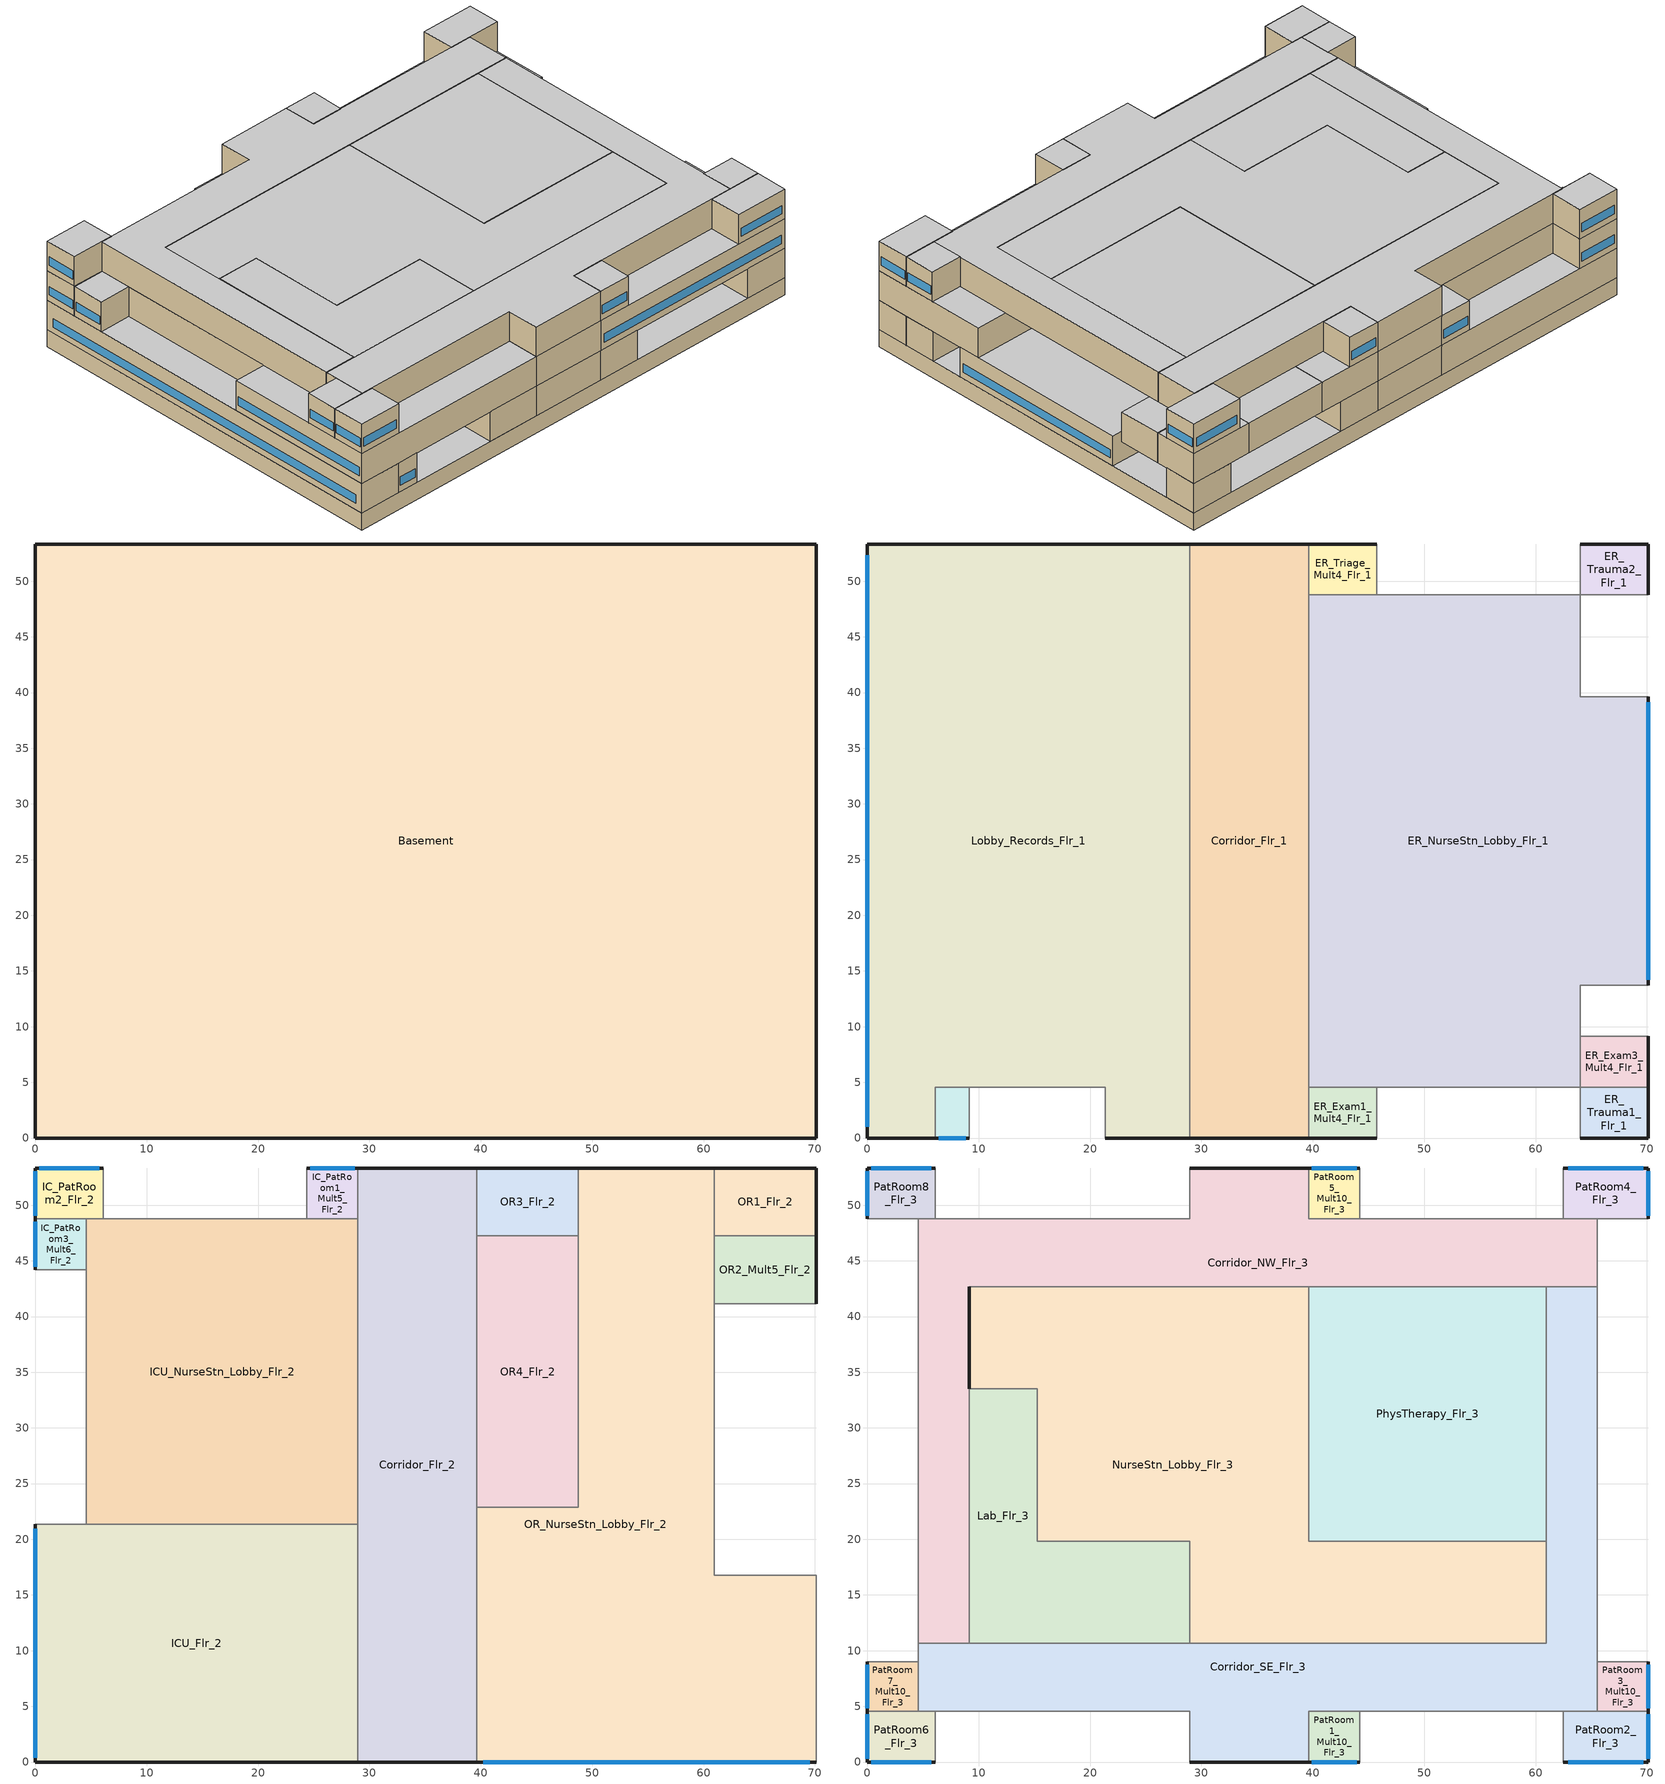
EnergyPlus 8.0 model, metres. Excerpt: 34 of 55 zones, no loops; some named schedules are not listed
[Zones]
Basement
 floor othersidecoefficients (ext_slab_8in_with_carpet): 70.1,53.34 70.1,0 0,0 0,53.34 z-2.44
 wall othersidecoefficients (basement_wall): 70.1,53.34 0,53.34 0,0 70.1,0 70.1,53.34 z-2.44:0
 ceiling adiabatic (int_slab_ceiling): 0,0 70.1,0 70.1,53.34 0,53.34 z0
ER_Exam1_Mult4_Flr_1
 floor adiabatic (int_slab_floor): 45.72,4.57 45.72,0 39.62,0 39.62,4.57 z0
 wall outside (nonres_ext_wall): 39.62,0 45.72,0 z0:4.27
 wall adiabatic (int_wall): 45.72,0 45.72,4.57 39.62,4.57 39.62,0 z0:4.27
 ceiling adiabatic (int_slab_ceiling): 39.62,4.57 39.62,0 45.72,0 45.72,4.57 z4.27
ER_Trauma1_Flr_1
 floor adiabatic (int_slab_floor): 70.1,4.57 70.1,0 64.01,0 64.01,4.57 z0
 wall outside (nonres_ext_wall): 64.01,0 70.1,0 70.1,4.57 z0:4.27
 wall adiabatic (int_wall): 70.1,4.57 64.01,4.57 64.01,0 z0:4.27
 ceiling adiabatic (int_slab_ceiling): 64.01,4.57 64.01,0 70.1,0 70.1,4.57 z4.27
ER_Exam3_Mult4_Flr_1
 floor adiabatic (int_slab_floor): 70.1,9.14 70.1,4.57 64.01,4.57 64.01,9.14 z0
 wall outside (nonres_ext_wall): 70.1,4.57 70.1,9.14 z0:4.27
 wall adiabatic (int_wall): 70.1,9.14 64.01,9.14 64.01,4.57 70.1,4.57 z0:4.27
 ceiling adiabatic (int_slab_ceiling): 64.01,9.14 64.01,4.57 70.1,4.57 70.1,9.14 z4.27
ER_Trauma2_Flr_1
 floor adiabatic (int_slab_floor): 70.1,53.34 70.1,48.77 64.01,48.77 64.01,53.34 z0
 wall outside (nonres_ext_wall): 70.1,48.77 70.1,53.34 64.01,53.34 z0:4.27
 wall adiabatic (int_wall): 64.01,53.34 64.01,48.77 70.1,48.77 z0:4.27
 ceiling adiabatic (int_slab_ceiling): 64.01,53.34 64.01,48.77 70.1,48.77 70.1,53.34 z4.27
ER_Triage_Mult4_Flr_1
 floor adiabatic (int_slab_floor): 45.72,53.34 45.72,48.77 39.62,48.77 39.62,53.34 z0
 wall outside (nonres_ext_wall): 45.72,53.34 39.62,53.34 z0:4.27
 wall adiabatic (int_wall): 39.62,53.34 39.62,48.77 45.72,48.77 45.72,53.34 z0:4.27
 ceiling adiabatic (int_slab_ceiling): 39.62,53.34 39.62,48.77 45.72,48.77 45.72,53.34 z4.27
Office1_Mult4_Flr_1
 floor adiabatic (int_slab_floor): 9.14,4.57 9.14,0 6.1,0 6.1,4.57 z0
 wall outside (nonres_ext_wall): 6.1,0 9.14,0 z0:4.27
 wall adiabatic (int_wall): 9.14,0 9.14,4.57 6.1,4.57 6.1,0 z0:4.27
 window (Window_U_0.60_SHGC_0.25): 6.41,0 8.84,0 z0.91:2.13
 ceiling adiabatic (int_slab_ceiling): 6.1,4.57 6.1,0 9.14,0 9.14,4.57 z4.27
Lobby_Records_Flr_1
 floor adiabatic (int_slab_floor): 0,0 0,53.34 28.96,53.34 28.96,0 21.34,0 21.34,4.57 6.1,4.57 6.1,0 z0
 wall outside (nonres_ext_wall): 28.96,53.34 0,53.34 0,0 6.1,0 / 21.34,0 28.96,0 z0:4.27
 wall adiabatic (int_wall): 6.1,0 6.1,4.57 21.34,4.57 21.34,0 z0:4.27
 wall to Corridor_Flr_1 (Air_Wall): 28.96,15.24 28.96,53.34 z0:4.27
 wall to Corridor_Flr_1 (int_wall): 28.96,0 28.96,15.24 z0:4.27
 window (Window_U_0.60_SHGC_0.25): 0,52.34 0,1 z0.91:2.13
 ceiling adiabatic (int_slab_ceiling): 0,0 6.1,0 6.1,4.57 21.34,4.57 21.34,0 28.96,0 28.96,53.34 0,53.34 z4.27
Corridor_Flr_1
 floor adiabatic (int_slab_floor): 39.62,53.34 39.62,0 28.96,0 28.96,53.34 z0
 wall outside (nonres_ext_wall): 39.62,53.34 28.96,53.34 / 28.96,0 39.62,0 z0:4.27
 wall adiabatic (int_wall): 39.62,0 39.62,53.34 z0:4.27
 ceiling adiabatic (int_slab_ceiling): 28.96,53.34 28.96,0 39.62,0 39.62,53.34 z4.27
ER_NurseStn_Lobby_Flr_1
 floor adiabatic (int_slab_floor): 39.62,4.57 39.62,48.77 64.01,48.77 64.01,39.62 70.1,39.62 70.1,13.72 64.01,13.72 64.01,4.57 z0
 wall outside (nonres_ext_wall): 70.1,13.72 70.1,39.62 z0:4.27
 wall adiabatic (int_wall): 70.1,39.62 64.01,39.62 64.01,48.77 39.62,48.77 39.62,4.57 64.01,4.57 64.01,13.72 70.1,13.72 z0:4.27
 window (Window_U_0.60_SHGC_0.25): 70.1,14.2 70.1,39.14 z0.91:2.13
 ceiling adiabatic (int_slab_ceiling): 39.62,4.57 64.01,4.57 64.01,13.72 70.1,13.72 70.1,39.62 64.01,39.62 64.01,48.77 39.62,48.77 z4.27
OR1_Flr_2
 floor adiabatic (int_slab_floor): 70.1,53.34 70.1,47.24 60.96,47.24 60.96,53.34 z4.27
 wall outside (nonres_ext_wall): 70.1,47.24 70.1,53.34 60.96,53.34 z4.27:8.54
 wall adiabatic (int_wall): 60.96,53.34 60.96,47.24 70.1,47.24 z4.27:8.54
 ceiling adiabatic (int_slab_ceiling): 60.96,53.34 60.96,47.24 70.1,47.24 70.1,53.34 z8.54
OR2_Mult5_Flr_2
 floor adiabatic (int_slab_floor): 70.1,47.24 70.1,41.15 60.96,41.15 60.96,47.24 z4.27
 wall outside (nonres_ext_wall): 70.1,41.15 70.1,47.24 z4.27:8.54
 wall adiabatic (int_wall): 70.1,47.24 60.96,47.24 60.96,41.15 70.1,41.15 z4.27:8.54
 ceiling adiabatic (int_slab_ceiling): 60.96,47.24 60.96,41.15 70.1,41.15 70.1,47.24 z8.54
OR3_Flr_2
 floor adiabatic (int_slab_floor): 48.77,53.34 48.77,47.24 39.62,47.24 39.62,53.34 z4.27
 wall outside (nonres_ext_wall): 48.77,53.34 39.62,53.34 z4.27:8.54
 wall adiabatic (int_wall): 39.62,53.34 39.62,47.24 48.77,47.24 48.77,53.34 z4.27:8.54
 ceiling adiabatic (int_slab_ceiling): 39.62,53.34 39.62,47.24 48.77,47.24 48.77,53.34 z8.54
OR4_Flr_2
 floor adiabatic (int_slab_floor): 48.77,47.24 48.77,22.86 39.62,22.86 39.62,47.24 z4.27
 wall adiabatic (int_wall): 48.77,47.24 39.62,47.24 39.62,22.86 48.77,22.86 48.77,47.24 z4.27:8.54
 ceiling adiabatic (int_slab_ceiling): 39.62,47.24 39.62,22.86 48.77,22.86 48.77,47.24 z8.54
IC_PatRoom1_Mult5_Flr_2
 floor adiabatic (int_slab_floor): 28.96,53.34 28.96,48.77 24.38,48.77 24.38,53.34 z4.27
 wall outside (nonres_ext_wall): 28.96,53.34 24.38,53.34 z4.27:8.54
 wall adiabatic (int_wall): 24.38,53.34 24.38,48.77 28.96,48.77 28.96,53.34 z4.27:8.54
 window (Window_U_0.60_SHGC_0.25): 28.68,53.34 24.66,53.34 z5.18:6.4
 ceiling adiabatic (int_slab_ceiling): 24.38,53.34 24.38,48.77 28.96,48.77 28.96,53.34 z8.54
IC_PatRoom2_Flr_2
 floor adiabatic (int_slab_floor): 6.1,53.34 6.1,48.77 0,48.77 0,53.34 z4.27
 wall outside (nonres_ext_wall): 6.1,53.34 0,53.34 0,48.77 z4.27:8.54
 wall adiabatic (int_wall): 0,48.77 6.1,48.77 6.1,53.34 z4.27:8.54
 window (Window_U_0.60_SHGC_0.25): 5.73,53.34 0.37,53.34 / 0,53.07 0,49.04 z5.18:6.4
 ceiling adiabatic (int_slab_ceiling): 0,53.34 0,48.77 6.1,48.77 6.1,53.34 z8.54
IC_PatRoom3_Mult6_Flr_2
 floor adiabatic (int_slab_floor): 4.57,48.77 4.57,44.2 0,44.2 0,48.77 z4.27
 wall outside (nonres_ext_wall): 0,48.77 0,44.2 z4.27:8.54
 wall adiabatic (int_wall): 0,44.2 4.57,44.2 4.57,48.77 0,48.77 z4.27:8.54
 window (Window_U_0.60_SHGC_0.25): 0,48.49 0,44.47 z5.18:6.4
 ceiling adiabatic (int_slab_ceiling): 0,48.77 0,44.2 4.57,44.2 4.57,48.77 z8.54
ICU_Flr_2
 floor adiabatic (int_slab_floor): 28.96,21.34 28.96,0 0,0 0,21.34 z4.27
 wall outside (nonres_ext_wall): 0,21.34 0,0 28.96,0 z4.27:8.54
 wall adiabatic (int_wall): 28.96,0 28.96,21.34 0,21.34 z4.27:8.54
 window (Window_U_0.60_SHGC_0.25): 0,20.94 0,0.4 z5.18:6.4
 ceiling adiabatic (int_slab_ceiling): 0,21.34 0,0 28.96,0 28.96,21.34 z8.54
ICU_NurseStn_Lobby_Flr_2
 floor adiabatic (int_slab_floor): 4.57,21.34 4.57,48.77 28.96,48.77 28.96,21.34 z4.27
 wall adiabatic (int_wall): 28.96,48.77 4.57,48.77 4.57,21.34 28.96,21.34 28.96,48.77 z4.27:8.54
 ceiling adiabatic (int_slab_ceiling): 4.57,21.34 28.96,21.34 28.96,48.77 4.57,48.77 z8.54
Corridor_Flr_2
 floor adiabatic (int_slab_floor): 39.62,53.34 39.62,0 28.96,0 28.96,53.34 z4.27
 wall outside (nonres_ext_wall): 39.62,53.34 28.96,53.34 / 28.96,0 39.62,0 z4.27:8.54
 wall adiabatic (int_wall): 39.62,0 39.62,53.34 / 28.96,53.34 28.96,0 z4.27:8.54
 ceiling adiabatic (int_slab_ceiling): 28.96,53.34 28.96,0 39.62,0 39.62,53.34 z8.54
OR_NurseStn_Lobby_Flr_2
 floor adiabatic (int_slab_floor): 39.62,0 39.62,22.86 48.77,22.86 48.77,53.34 60.96,53.34 60.96,16.76 70.1,16.76 70.1,0 z4.27
 wall outside (nonres_ext_wall): 60.96,53.34 48.77,53.34 / 39.62,0 70.1,0 z4.27:8.54
 wall adiabatic (int_wall): 48.77,53.34 48.77,22.86 39.62,22.86 39.62,0 / 70.1,0 70.1,16.76 60.96,16.76 60.96,53.34 z4.27:8.54
 window (Window_U_0.60_SHGC_0.25): 40.2,0 69.53,0 z5.18:6.4
 ceiling adiabatic (int_slab_ceiling): 39.62,0 70.1,0 70.1,16.76 60.96,16.76 60.96,53.34 48.77,53.34 48.77,22.86 39.62,22.86 z8.54
PatRoom1_Mult10_Flr_3
 floor adiabatic (int_slab_floor): 44.2,4.57 44.2,0 39.62,0 39.62,4.57 z8.54
 wall outside (res_ext_wall): 39.62,0 44.2,0 z8.54:12.8
 wall adiabatic (int_wall): 44.2,0 44.2,4.57 39.62,4.57 39.62,0 z8.54:12.8
 window (Window_U_0.60_SHGC_0.25): 39.9,0 43.92,0 z9.45:10.67
 ceiling adiabatic (int_slab_ceiling): 39.62,4.57 39.62,0 44.2,0 44.2,4.57 z12.8
PatRoom2_Flr_3
 floor adiabatic (int_slab_floor): 70.1,4.57 70.1,0 62.48,0 62.48,4.57 z8.54
 wall outside (res_ext_wall): 62.48,0 70.1,0 70.1,4.57 z8.54:12.8
 wall adiabatic (int_wall): 70.1,4.57 62.48,4.57 62.48,0 z8.54:12.8
 window (Window_U_0.60_SHGC_0.25): 70.1,0.27 70.1,4.3 / 62.94,0 69.65,0 z9.45:10.67
 ceiling adiabatic (int_slab_ceiling): 62.48,4.57 62.48,0 70.1,0 70.1,4.57 z12.8
PatRoom3_Mult10_Flr_3
 floor adiabatic (int_slab_floor): 70.1,8.99 70.1,4.57 65.53,4.57 65.53,8.99 z8.54
 wall outside (res_ext_wall): 70.1,4.57 70.1,8.99 z8.54:12.8
 wall adiabatic (int_wall): 70.1,8.99 65.53,8.99 65.53,4.57 70.1,4.57 z8.54:12.8
 window (Window_U_0.60_SHGC_0.25): 70.1,4.84 70.1,8.73 z9.45:10.67
 ceiling adiabatic (int_slab_ceiling): 65.53,8.99 65.53,4.57 70.1,4.57 70.1,8.99 z12.8
PatRoom4_Flr_3
 floor adiabatic (int_slab_floor): 70.1,53.34 70.1,48.77 62.48,48.77 62.48,53.34 z8.54
 wall outside (res_ext_wall): 70.1,48.77 70.1,53.34 62.48,53.34 z8.54:12.8
 wall adiabatic (int_wall): 62.48,53.34 62.48,48.77 70.1,48.77 z8.54:12.8
 window (Window_U_0.60_SHGC_0.25): 69.65,53.34 62.94,53.34 / 70.1,49.04 70.1,53.07 z9.45:10.67
 ceiling adiabatic (int_slab_ceiling): 62.48,53.34 62.48,48.77 70.1,48.77 70.1,53.34 z12.8
PatRoom5_Mult10_Flr_3
 floor adiabatic (int_slab_floor): 44.2,53.34 44.2,48.77 39.62,48.77 39.62,53.34 z8.54
 wall outside (res_ext_wall): 44.2,53.34 39.62,53.34 z8.54:12.8
 wall adiabatic (int_wall): 39.62,53.34 39.62,48.77 44.2,48.77 44.2,53.34 z8.54:12.8
 window (Window_U_0.60_SHGC_0.25): 43.92,53.34 39.9,53.34 z9.45:10.67
 ceiling adiabatic (int_slab_ceiling): 39.62,53.34 39.62,48.77 44.2,48.77 44.2,53.34 z12.8
PhysTherapy_Flr_3
 floor adiabatic (int_slab_floor): 60.96,42.67 60.96,19.81 39.62,19.81 39.62,42.67 z8.54
 wall to Corridor_NW_Flr_3 (int_wall): 60.96,42.67 39.62,42.67 z8.54:12.8
 wall to Corridor_SE_Flr_3 (int_wall): 60.96,19.81 60.96,42.67 z8.54:12.8
 wall to NurseStn_Lobby_Flr_3 (int_wall): 39.62,42.67 39.62,19.81 60.96,19.81 z8.54:12.8
 ceiling adiabatic (int_slab_ceiling): 39.62,42.67 39.62,19.81 60.96,19.81 60.96,42.67 z12.8
PatRoom6_Flr_3
 floor adiabatic (int_slab_floor): 6.1,4.57 6.1,0 0,0 0,4.57 z8.54
 wall outside (res_ext_wall): 0,4.57 0,0 6.1,0 z8.54:12.8
 wall adiabatic (int_wall): 6.1,0 6.1,4.57 0,4.57 z8.54:12.8
 window (Window_U_0.60_SHGC_0.25): 0.37,0 5.73,0 / 0,4.3 0,0.27 z9.45:10.67
 ceiling adiabatic (int_slab_ceiling): 0,4.57 0,0 6.1,0 6.1,4.57 z12.8
PatRoom7_Mult10_Flr_3
 floor adiabatic (int_slab_floor): 4.57,8.99 4.57,4.57 0,4.57 0,8.99 z8.54
 wall outside (res_ext_wall): 0,8.99 0,4.57 z8.54:12.8
 wall adiabatic (int_wall): 0,4.57 4.57,4.57 4.57,8.99 0,8.99 z8.54:12.8
 window (Window_U_0.60_SHGC_0.25): 0,8.73 0,4.84 z9.45:10.67
 ceiling adiabatic (int_slab_ceiling): 0,8.99 0,4.57 4.57,4.57 4.57,8.99 z12.8
PatRoom8_Flr_3
 floor adiabatic (int_slab_floor): 6.1,53.34 6.1,48.77 0,48.77 0,53.34 z8.54
 wall outside (res_ext_wall): 6.1,53.34 0,53.34 0,48.77 z8.54:12.8
 wall adiabatic (int_wall): 0,48.77 6.1,48.77 6.1,53.34 z8.54:12.8
 window (Window_U_0.60_SHGC_0.25): 5.73,53.34 0.37,53.34 / 0,53.07 0,49.04 z9.45:10.67
 ceiling adiabatic (int_slab_ceiling): 0,53.34 0,48.77 6.1,48.77 6.1,53.34 z12.8
NurseStn_Lobby_Flr_3
 floor adiabatic (int_slab_floor): 9.14,42.67 39.62,42.67 39.62,19.81 60.96,19.81 60.96,10.67 28.96,10.67 28.96,19.81 15.24,19.81 15.24,33.53 9.14,33.53 z8.54
 wall outside (Air_Wall): 9.14,42.67 9.14,33.53 z8.54:12.8
 wall to Corridor_NW_Flr_3 (Air_Wall): 39.62,42.67 9.14,42.67 z8.54:12.8
 wall to Corridor_SE_Flr_3 (Air_Wall): 28.96,10.67 60.96,10.67 60.96,19.81 z8.54:12.8
 wall to Lab_Flr_3 (int_wall): 9.14,33.53 15.24,33.53 15.24,19.81 28.96,19.81 28.96,10.67 z8.54:12.8
 ceiling adiabatic (int_slab_ceiling): 9.14,42.67 9.14,33.53 15.24,33.53 15.24,19.81 28.96,19.81 28.96,10.67 60.96,10.67 60.96,19.81 39.62,19.81 39.62,42.67 z12.8
Lab_Flr_3
 floor adiabatic (int_slab_floor): 9.14,33.53 15.24,33.53 15.24,19.81 28.96,19.81 28.96,10.67 9.14,10.67 z8.54
 wall to Corridor_SE_Flr_3 (int_wall): 9.14,10.67 28.96,10.67 z8.54:12.8
 wall to Corridor_NW_Flr_3 (int_wall): 9.14,33.58 9.14,10.67 z8.54:12.8
 ceiling adiabatic (int_slab_ceiling): 9.14,33.53 9.14,10.67 28.96,10.67 28.96,19.81 15.24,19.81 15.24,33.53 z12.8
Corridor_SE_Flr_3
 floor adiabatic (int_slab_floor): 4.57,4.57 4.57,10.67 60.96,10.67 60.96,42.67 65.53,42.67 65.53,4.57 39.62,4.57 39.62,0 28.96,0 28.96,4.57 z8.54
 wall outside (res_ext_wall): 28.96,0 39.62,0 z8.54:12.8
 wall adiabatic (int_wall): 39.62,0 39.62,4.57 65.53,4.57 65.53,42.67 / 4.57,10.67 4.57,4.57 28.96,4.57 28.96,0 z8.54:12.8
 wall to Corridor_NW_Flr_3 (Air_Wall): 65.53,42.67 60.96,42.67 / 9.14,10.67 4.57,10.67 z8.54:12.8
 ceiling adiabatic (int_slab_ceiling): 4.57,4.57 28.96,4.57 28.96,0 39.62,0 39.62,4.57 65.53,4.57 65.53,42.67 60.96,42.67 60.96,10.67 4.57,10.67 z12.8
Corridor_NW_Flr_3
 floor adiabatic (int_slab_floor): 4.57,10.67 4.57,48.77 28.96,48.77 28.96,53.34 39.62,53.34 39.62,48.77 65.53,48.77 65.53,42.67 9.14,42.67 9.14,10.67 z8.54
 wall outside (Air_Wall): 9.14,33.58 9.14,42.67 z8.54:12.8
 wall outside (res_ext_wall): 39.62,53.34 28.96,53.34 z8.54:12.8
 wall adiabatic (int_wall): 65.53,42.67 65.53,48.77 39.62,48.77 39.62,53.34 / 28.96,53.34 28.96,48.77 4.57,48.77 4.57,10.67 z8.54:12.8
 ceiling adiabatic (int_slab_ceiling): 4.57,10.67 9.14,10.67 9.14,42.67 65.53,42.67 65.53,48.77 39.62,48.77 39.62,53.34 28.96,53.34 28.96,48.77 4.57,48.77 z12.8
[Building]
Hospital: -90, City, 0.04, 0.2, FullInteriorAndExterior, 25, 6
[Site:Location]
Site:Location=Houston Bush Intercontinental_TX_USA Design_Conditions; Latitude {N+ S-}=30; Longitude {W- E+}=-95.37; Time Zone Relative to GMT {GMT+/-}=-6; Elevation {m}=29
[SizingPeriod:DesignDay] Day of Month=21; Dry-Bulb Temperature Range Modifier Type=DefaultMultipliers; Humidity Condition Type=Wetbulb; Barometric Pressure {Pa}=100977; Rain {Yes/No}=No; Snow on ground {Yes/No}=No; Daylight Savings Time Indicator=No
Name | Month | Day Type | Maximum Dry-Bulb Temperature {C} | Daily Dry-Bulb Temperature Range {C} | Wetbulb at Maximum Dry-Bulb {C} | Wind Speed {m/s} design conditions vs. traditional 6.71 m/s (15 mph) | Wind Direction {Degrees; N=0, S=180} | Solar Model Indicator | Clearness {0.0 to 1.1} | Wind Speed {m/s} design conditions vs. traditional 3.35 m/s (7mph) | ASHRAE Clear Sky Optical Depth for Beam Irradiance (taub) | ASHRAE Clear Sky Optical Depth for Diffuse Irradiance (taud)
Houston Bush Intercontinental Ann Htg 99.6% Condns DB | 1 | WinterDesignDay | -1.6 | 0 | -1.6 | 2.8 | 0 | ASHRAEClearSky | 0
Houston Bush Intercontinental Ann Clg .4% Condns DB=>MWB | 7 | SummerDesignDay | 36 | 10.1 | 24.8 |  | 170 | ASHRAETau |  | 3.5 | 0.499 | 1.97
[Site:WaterMainsTemperature]
Calculation Method=Correlation; Annual Average Outdoor Air Temperature {C}=20.05; Maximum Difference In Monthly Average Outdoor Air Temperatures {deltaC}=17.07
[Material]
Name | Roughness | Thickness {m} | Conductivity {W/m-K} | Density {kg/m3} | Specific Heat {J/kg-K} | Thermal Absorptance | Solar Absorptance | Visible Absorptance | Absorptance:Thermal | Absorptance:Solar | Absorptance:Visible
Std Wood 6inch | MediumSmooth | 0.15 | 0.12 | 540 | 1210 | 0.9 | 0.7 | 0.7
G01 13mm gypsum board | Smooth | 0.0127 | 0.16 | 800 | 1090 |  |  |  | 0.9 | 0.7 | 0.5
200mm Normalweight concrete wall; 200mm Normalweight concrete floor | MediumRough | 0.2032 | 2.31 | 2322 | 832
100mm Normalweight concrete floor | MediumRough | 0.1016 | 2.31 | 2322 | 832
M10 200mm concrete block basement wall | MediumRough | 0.2032 | 1.326 | 1842 | 912
[Material:NoMass]
CP02 CARPET PAD: VeryRough, 0.21648, 0.9, 0.7, 0.8
Air_Wall_Material: Rough, 0.207949, 0.9, 0.7
Nonres_Exterior_Wall_Insulation: MediumSmooth, 0.849259, 0.9, 0.7, 0.7
Res_Exterior_Wall_Insulation: MediumSmooth, 1.11476, 0.9, 0.7, 0.7
[Construction]
InteriorFurnishings: Std Wood 6inch
Air_Wall: Air_Wall_Material
int_wall: G01 13mm gypsum board, G01 13mm gypsum board
ext_slab_8in_with_carpet: 200mm Normalweight concrete floor, CP02 CARPET PAD
int_slab_floor: 100mm Normalweight concrete floor, CP02 CARPET PAD
int_slab_ceiling: CP02 CARPET PAD, 100mm Normalweight concrete floor
basement_wall: M10 200mm concrete block basement wall
nonres_ext_wall: 200mm Normalweight concrete wall, Nonres_Exterior_Wall_Insulation, G01 13mm gypsum board
res_ext_wall: 200mm Normalweight concrete wall, Res_Exterior_Wall_Insulation, G01 13mm gypsum board
Window_U_0.60_SHGC_0.25: Glass_2175_LayerAvg, Gap_1_W_0_0025, Glass_2022F_LayerAvg
[WindowMaterial:Glazing] Optical Data Type=SpectralAverage; IR Transmittance=0; Back Emissivity=0.84; Conductivity=1
Name | Layer name : GREY-SGP-E366 - 8.6.CIG | Thickness | Solar Transmittance | Solar Front Reflectance | Solar Back Reflectance | Visible Transmittance | Visible Front Reflectance | Visible Back reflectance | Front Emissivity | Layer name : LoE262-4.CIG
 | Glass_2175_LayerAvg | 0.0086 | 0.167758 | 0.217606 | 0.437978 | 0.416044 | 0.078729 | 0.10654 | 0.84
 |  | 0.0039 | 0.355897 | 0.394095 | 0.265645 | 0.677694 | 0.042734 | 0.05547 | 0.046 | Glass_2022F_LayerAvg
[WindowMaterial:Gas]
gap name - Air=Gap_1_W_0_0025; type=Air; thickness=0.0025
[SurfaceProperty:OtherSideCoefficients] Combined Convective Radiative Film Coefficient=0; Constant Temperature=1; Constant Temperature Coefficient=1; External Dry-Bulb Temperature Coefficient=0; Ground Temperature Coefficient=0; Wind Speed Coefficient=0; Zone Air Temperature Coefficient=0; Sinusoidal Variation of Constant Temperature Coefficient=No; Period of Sinusoidal Variation=24
Name | Constant Temperature Schedule
surfPropOthSdCoefBasementAvgWall | scheduleOSCBasementWallSurfaceTemp
surfPropOthSdCoefBasementAvgFloor | scheduleOSCBasementFloorTemp
surfPropOthSdCoefBasementUpperWall | scheduleOSCBasementUpperWallTemp
surfPropOthSdCoefBasementLowerWall | scheduleOSCBasementLowerWallTemp
[Zone] Type=1; Floor Area {m2}=autocalculate; Part of Total Floor Area=YES
Name | Multiplier | Ceiling Height {m} | Volume {m3}
Basement | 1 | 2.439 | 9120.27
ER_Exam1_Mult4_Flr_1; ER_Exam3_Mult4_Flr_1; ER_Triage_Mult4_Flr_1 | 4 | 4.2683 | 118.96
ER_Trauma1_Flr_1; ER_Trauma2_Flr_1; IC_PatRoom2_Flr_2; PatRoom6_Flr_3; PatRoom8_Flr_3 | 1 | 4.2683 | 118.96
Office1_Mult4_Flr_1 | 5 | 4.2683 | 59.5
Lobby_Records_Flr_1 | 1 | 4.2683 | 6294.92
Corridor_Flr_1; Corridor_Flr_2 | 1 | 4.2683 | 2428.79
ER_NurseStn_Lobby_Flr_1 | 1 | 4.2683 | 5273.95
OR1_Flr_2; OR3_Flr_2 | 1 | 4.2683 | 237.91
OR2_Mult5_Flr_2 | 5 | 4.2683 | 237.91
OR4_Flr_2 | 1 | 4.2683 | 951.7
IC_PatRoom1_Mult5_Flr_2 | 5 | 4.2683 | 89.21
IC_PatRoom3_Mult6_Flr_2 | 6 | 4.2683 | 89.21
ICU_Flr_2 | 1 | 4.2683 | 2637.63
ICU_NurseStn_Lobby_Flr_2 | 1 | 4.2683 | 2854.51
OR_NurseStn_Lobby_Flr_2 | 1 | 4.2683 | 4322.24
PatRoom1_Mult10_Flr_3; PatRoom5_Mult10_Flr_3 | 10 | 4.2683 | 89.21
PatRoom2_Flr_3; PatRoom4_Flr_3 | 1 | 4.2683 | 148.71
PatRoom3_Mult10_Flr_3; PatRoom7_Mult10_Flr_3 | 10 | 4.2683 | 86.26
PhysTherapy_Flr_3 | 1 | 4.2683 | 2081.82
NurseStn_Lobby_Flr_3 | 1 | 4.2683 | 3866.25
Lab_Flr_3 | 1 | 4.2683 | 1129.43
Corridor_SE_Flr_3; Corridor_NW_Flr_3 | 1 | 4.2683 | 2418.88
[InternalMass] Construction=InteriorFurnishings
Name | Zone | Surface Area {m2}
Basement_InternalMass_1 | Basement | 7478.69
ER_Exam1_Mult4_Flr_1_InternalMass_1 | ER_Exam1_Mult4_Flr_1 | 55.7418
ER_Trauma1_Flr_1_InternalMass_1 | ER_Trauma1_Flr_1 | 55.7418
ER_Exam3_Mult4_Flr_1_InternalMass_1 | ER_Exam3_Mult4_Flr_1 | 55.7418
ER_Trauma2_Flr_1_InternalMass_1 | ER_Trauma2_Flr_1 | 55.7418
ER_Triage_Mult4_Flr_1_InternalMass_1 | ER_Triage_Mult4_Flr_1 | 55.7418
Office1_Mult4_Flr_1_InternalMass_1 | Office1_Mult4_Flr_1 | 27.8709
Lobby_Records_Flr_1_InternalMass_1 | Lobby_Records_Flr_1 | 2949.62
Corridor_Flr_1_InternalMass_1 | Corridor_Flr_1 | 1138.06
ER_NurseStn_Lobby_Flr_1_InternalMass_1 | ER_NurseStn_Lobby_Flr_1 | 2471.22
OR1_Flr_2_InternalMass_1 | OR1_Flr_2 | 111.4836
OR2_Mult5_Flr_2_InternalMass_1 | OR2_Mult5_Flr_2 | 111.4836
OR3_Flr_2_InternalMass_1 | OR3_Flr_2 | 111.4836
OR4_Flr_2_InternalMass_1 | OR4_Flr_2 | 445.9346
IC_PatRoom1_Mult5_Flr_2_InternalMass_1 | IC_PatRoom1_Mult5_Flr_2 | 41.8064
IC_PatRoom2_Flr_2_InternalMass_1 | IC_PatRoom2_Flr_2 | 55.7418
IC_PatRoom3_Mult6_Flr_2_InternalMass_1 | IC_PatRoom3_Mult6_Flr_2 | 41.8064
ICU_Flr_2_InternalMass_1 | ICU_Flr_2 | 1235.93
ICU_NurseStn_Lobby_Flr_2_InternalMass_1 | ICU_NurseStn_Lobby_Flr_2 | 1337.54
Corridor_Flr_2_InternalMass_1 | Corridor_Flr_2 | 1138.06
OR_NurseStn_Lobby_Flr_2_InternalMass_1 | OR_NurseStn_Lobby_Flr_2 | 2025.29
PatRoom1_Mult10_Flr_3_InternalMass_1 | PatRoom1_Mult10_Flr_3 | 41.8064
PatRoom2_Flr_3_InternalMass_1 | PatRoom2_Flr_3 | 69.6773
PatRoom3_Mult10_Flr_3_InternalMass_1 | PatRoom3_Mult10_Flr_3 | 40.4165
PatRoom4_Flr_3_InternalMass_1 | PatRoom4_Flr_3 | 69.6773
PatRoom5_Mult10_Flr_3_InternalMass_1 | PatRoom5_Mult10_Flr_3 | 41.8064
PhysTherapy_Flr_3_InternalMass_1 | PhysTherapy_Flr_3 | 975.4819
PatRoom6_Flr_3_InternalMass_1 | PatRoom6_Flr_3 | 55.7418
PatRoom7_Mult10_Flr_3_InternalMass_1 | PatRoom7_Mult10_Flr_3 | 40.4165
PatRoom8_Flr_3_InternalMass_1 | PatRoom8_Flr_3 | 55.7418
NurseStn_Lobby_Flr_3_InternalMass_1 | NurseStn_Lobby_Flr_3 | 1811.61
Lab_Flr_3_InternalMass_1 | Lab_Flr_3 | 529.5473
Corridor_SE_Flr_3_InternalMass_1 | Corridor_SE_Flr_3 | 1133.42
Corridor_NW_Flr_3_InternalMass_1 | Corridor_NW_Flr_3 | 1133.42
[People] Number of People Calculation Method=People; Fraction Radiant=0.3; Sensible Heat Fraction=AUTOCALCULATE; Activity Level Schedule=ACTIVITY_SCH; Enable ASHRAE 55 Comfort Warnings=No; Mean Radiant Temperature Calculation Type=ZoneAveraged; Work Efficiency Schedule=WORK_EFF_SCH; Clothing Insulation Schedule=CLOTHING_SCH; Air Velocity Schedule=AIR_VELO_SCH; Thermal Comfort Model 1 Type=FANGER
Name | Zone or ZoneList | Number of People Schedule | Number of People
Basement | Basement | BLDG_OCC_SCH | 100.5885
ER_Exam1_Mult4_Flr_1 | ER_Exam1_Mult4_Flr_1 | BLDG_OCC_EXTD_SCH | 5.9976
ER_Trauma1_Flr_1 | ER_Trauma1_Flr_1 | BLDG_OCC_EXTD_SCH | 5.9976
ER_Exam3_Mult4_Flr_1 | ER_Exam3_Mult4_Flr_1 | BLDG_OCC_EXTD_SCH | 5.9976
ER_Trauma2_Flr_1 | ER_Trauma2_Flr_1 | BLDG_OCC_EXTD_SCH | 5.9976
ER_Triage_Mult4_Flr_1 | ER_Triage_Mult4_Flr_1 | BLDG_OCC_EXTD_SCH | 5.9976
Office1_Mult4_Flr_1 | Office1_Mult4_Flr_1 | BLDG_OCC_SCH | 1.05
Lobby_Records_Flr_1 | Lobby_Records_Flr_1 | BLDG_OCC_SCH | 21.1586
Corridor_Flr_1 | Corridor_Flr_1 | BLDG_OCC_EXTD_SCH | 6.1228
ER_NurseStn_Lobby_Flr_1 | ER_NurseStn_Lobby_Flr_1 | BLDG_OCC_EXTD_SCH | 17.7269
OR1_Flr_2 | OR1_Flr_2 | BLDG_OCC_SCH | 2.9988
OR2_Mult5_Flr_2 | OR2_Mult5_Flr_2 | BLDG_OCC_SCH | 2.9988
OR3_Flr_2 | OR3_Flr_2 | BLDG_OCC_SCH | 2.9988
OR4_Flr_2 | OR4_Flr_2 | BLDG_OCC_SCH | 11.9956
IC_PatRoom1_Mult5_Flr_2 | IC_PatRoom1_Mult5_Flr_2 | BLDG_OCC_EXTD_SCH | 1.1244
IC_PatRoom2_Flr_2 | IC_PatRoom2_Flr_2 | BLDG_OCC_EXTD_SCH | 1.4994
IC_PatRoom3_Mult6_Flr_2 | IC_PatRoom3_Mult6_Flr_2 | BLDG_OCC_EXTD_SCH | 1.1244
ICU_Flr_2 | ICU_Flr_2 | BLDG_OCC_EXTD_SCH | 33.2462
ICU_NurseStn_Lobby_Flr_2 | ICU_NurseStn_Lobby_Flr_2 | BLDG_OCC_EXTD_SCH | 9.5946
Corridor_Flr_2 | Corridor_Flr_2 | BLDG_OCC_EXTD_SCH | 6.1228
OR_NurseStn_Lobby_Flr_2 | OR_NurseStn_Lobby_Flr_2 | BLDG_OCC_EXTD_SCH | 14.528
PatRoom1_Mult10_Flr_3 | PatRoom1_Mult10_Flr_3 | BLDG_OCC_EXTD_SCH | 1.1244
PatRoom2_Flr_3 | PatRoom2_Flr_3 | BLDG_OCC_EXTD_SCH | 1.8744
PatRoom3_Mult10_Flr_3 | PatRoom3_Mult10_Flr_3 | BLDG_OCC_EXTD_SCH | 1.0873
PatRoom4_Flr_3 | PatRoom4_Flr_3 | BLDG_OCC_EXTD_SCH | 1.8744
PatRoom5_Mult10_Flr_3 | PatRoom5_Mult10_Flr_3 | BLDG_OCC_EXTD_SCH | 1.1244
PhysTherapy_Flr_3 | PhysTherapy_Flr_3 | BLDG_OCC_SCH | 26.2404
PatRoom6_Flr_3 | PatRoom6_Flr_3 | BLDG_OCC_EXTD_SCH | 1.4994
PatRoom7_Mult10_Flr_3 | PatRoom7_Mult10_Flr_3 | BLDG_OCC_EXTD_SCH | 1.0873
PatRoom8_Flr_3 | PatRoom8_Flr_3 | BLDG_OCC_EXTD_SCH | 1.4994
NurseStn_Lobby_Flr_3 | NurseStn_Lobby_Flr_3 | BLDG_OCC_EXTD_SCH | 12.9952
Lab_Flr_3 | Lab_Flr_3 | BLDG_OCC_SCH | 14.2446
Corridor_SE_Flr_3 | Corridor_SE_Flr_3 | BLDG_OCC_EXTD_SCH | 6.0978
Corridor_NW_Flr_3 | Corridor_NW_Flr_3 | BLDG_OCC_EXTD_SCH | 6.0978
[Lights] Design Level Calculation Method=Watts/Area; Return Air Fraction=0; Fraction Radiant=0.7; Fraction Visible=0.2; Fraction Replaceable=1; Return Air Fraction Calculated from Plenum Temperature=No
Name | Zone or ZoneList | Schedule | Watts per Zone Floor Area {W/m2}
Basement_Lights | Basement | BLDG_LIGHT_OFFICE_BSMT_SCH | 8.82641
ER_Exam1_Mult4_Flr_1_Lights | ER_Exam1_Mult4_Flr_1 | BLDG_LIGHT_EXAM_SCH | 24.3264
ER_Trauma1_Flr_1_Lights | ER_Trauma1_Flr_1 | BLDG_LIGHT_EXTD_SCH | 24.3264
ER_Exam3_Mult4_Flr_1_Lights | ER_Exam3_Mult4_Flr_1 | BLDG_LIGHT_EXAM_SCH | 24.3264
ER_Trauma2_Flr_1_Lights | ER_Trauma2_Flr_1 | BLDG_LIGHT_EXTD_SCH | 24.3264
ER_Triage_Mult4_Flr_1_Lights | ER_Triage_Mult4_Flr_1 | BLDG_LIGHT_EXTD_SCH | 24.3264
Office1_Mult4_Flr_1_Lights | Office1_Mult4_Flr_1 | BLDG_LIGHT_OFFICE_SCH | 8.82641
Lobby_Records_Flr_1_Lights | Lobby_Records_Flr_1 | BLDG_LIGHT_LOBBYFLR1_SCH | 9.77363
Corridor_Flr_1_Lights | Corridor_Flr_1 | BLDG_LIGHT_CORRIDOR_SCH | 10.6563
ER_NurseStn_Lobby_Flr_1_Lights | ER_NurseStn_Lobby_Flr_1 | BLDG_LIGHT_NURSEFLR1_SCH | 8.46043
OR1_Flr_2_Lights | OR1_Flr_2 | BLDG_LIGHT_SCH | 26.6945
OR2_Mult5_Flr_2_Lights | OR2_Mult5_Flr_2 | BLDG_LIGHT_SCH | 26.6945
OR3_Flr_2_Lights | OR3_Flr_2 | BLDG_LIGHT_SCH | 26.6945
OR4_Flr_2_Lights | OR4_Flr_2 | BLDG_LIGHT_SCH | 26.6945
IC_PatRoom1_Mult5_Flr_2_Lights | IC_PatRoom1_Mult5_Flr_2 | BLDG_LIGHT_EXTD_SCH | 12.3785
IC_PatRoom2_Flr_2_Lights | IC_PatRoom2_Flr_2 | BLDG_LIGHT_EXTD_SCH | 12.3785
IC_PatRoom3_Mult6_Flr_2_Lights | IC_PatRoom3_Mult6_Flr_2 | BLDG_LIGHT_EXTD_SCH | 12.3785
ICU_Flr_2_Lights | ICU_Flr_2 | BLDG_LIGHT_EXTD_SCH | 12.3785
ICU_NurseStn_Lobby_Flr_2_Lights | ICU_NurseStn_Lobby_Flr_2 | BLDG_LIGHT_EXTD_SCH | 7.64238
Corridor_Flr_2_Lights | Corridor_Flr_2 | BLDG_LIGHT_CORRIDOR_SCH | 10.6563
OR_NurseStn_Lobby_Flr_2_Lights | OR_NurseStn_Lobby_Flr_2 | BLDG_LIGHT_NURSEFLR234_SCH | 8.86946
PatRoom1_Mult10_Flr_3_Lights | PatRoom1_Mult10_Flr_3 | BLDG_LIGHT_EXTD_SCH | 6.67362
PatRoom2_Flr_3_Lights | PatRoom2_Flr_3 | BLDG_LIGHT_EXTD_SCH | 6.67362
PatRoom3_Mult10_Flr_3_Lights | PatRoom3_Mult10_Flr_3 | BLDG_LIGHT_EXTD_SCH | 6.67362
PatRoom4_Flr_3_Lights | PatRoom4_Flr_3 | BLDG_LIGHT_EXTD_SCH | 6.67362
PatRoom5_Mult10_Flr_3_Lights | PatRoom5_Mult10_Flr_3 | BLDG_LIGHT_EXTD_SCH | 6.67362
PhysTherapy_Flr_3_Lights | PhysTherapy_Flr_3 | BLDG_LIGHT_RADIOLOGY_SCH | 9.79516
PatRoom6_Flr_3_Lights | PatRoom6_Flr_3 | BLDG_LIGHT_EXTD_SCH | 6.67362
PatRoom7_Mult10_Flr_3_Lights | PatRoom7_Mult10_Flr_3 | BLDG_LIGHT_EXTD_SCH | 6.67362
PatRoom8_Flr_3_Lights | PatRoom8_Flr_3 | BLDG_LIGHT_EXTD_SCH | 6.67362
NurseStn_Lobby_Flr_3_Lights | NurseStn_Lobby_Flr_3 | BLDG_LIGHT_NURSEFLR234_SCH | 8.86946
Lab_Flr_3_Lights | Lab_Flr_3 | BLDG_LIGHT_SCH | 19.4827
Corridor_SE_Flr_3_Lights | Corridor_SE_Flr_3 | BLDG_LIGHT_CORRIDOR_SCH | 10.6563
Corridor_NW_Flr_3_Lights | Corridor_NW_Flr_3 | BLDG_LIGHT_CORRIDOR_SCH | 10.6563
[ElectricEquipment] Design Level Calculation Method=EquipmentLevel; Fraction Latent=0; Fraction Radiant=0.5; Fraction Lost=0
Name | Zone or ZoneList | Schedule | Design Level {W}
Basement_MiscPlug_Equip | Basement | BLDG_EQUIP_SCH | 30176.5
ER_Exam1_Mult4_Flr_1_MiscPlug_Equip | ER_Exam1_Mult4_Flr_1 | BLDG_EQUIP_EXTD_SCH | 449.8365
ER_Trauma1_Flr_1_MiscPlug_Equip | ER_Trauma1_Flr_1 | BLDG_EQUIP_EXTD_SCH | 1199.56
ER_Exam3_Mult4_Flr_1_MiscPlug_Equip | ER_Exam3_Mult4_Flr_1 | BLDG_EQUIP_EXTD_SCH | 449.8365
ER_Trauma2_Flr_1_MiscPlug_Equip | ER_Trauma2_Flr_1 | BLDG_EQUIP_EXTD_SCH | 1199.56
ER_Triage_Mult4_Flr_1_MiscPlug_Equip | ER_Triage_Mult4_Flr_1 | BLDG_EQUIP_EXTD_SCH | 599.9803
Office1_Mult4_Flr_1_MiscPlug_Equip | Office1_Mult4_Flr_1 | BLDG_EQUIP_SCH | 164.9958
Lobby_Records_Flr_1_MiscPlug_Equip | Lobby_Records_Flr_1 | BLDG_EQUIP_SCH | 1592.8
ER_NurseStn_Lobby_Flr_1_MiscPlug_Equip | ER_NurseStn_Lobby_Flr_1 | BLDG_EQUIP_EXTD_SCH | 18077
OR1_Flr_2_MiscPlug_Equip | OR1_Flr_2 | BLDG_EQUIP_SCH | 2399.13
OR2_Mult5_Flr_2_MiscPlug_Equip | OR2_Mult5_Flr_2 | BLDG_EQUIP_SCH | 2399.13
OR3_Flr_2_MiscPlug_Equip | OR3_Flr_2 | BLDG_EQUIP_SCH | 2399.13
OR4_Flr_2_MiscPlug_Equip | OR4_Flr_2 | BLDG_EQUIP_SCH | 9596.51
IC_PatRoom1_Mult5_Flr_2_MiscPlug_Equip | IC_PatRoom1_Mult5_Flr_2 | BLDG_EQUIP_EXTD_SCH | 674.7548
IC_PatRoom2_Flr_2_MiscPlug_Equip | IC_PatRoom2_Flr_2 | BLDG_EQUIP_EXTD_SCH | 899.673
IC_PatRoom3_Mult6_Flr_2_MiscPlug_Equip | IC_PatRoom3_Mult6_Flr_2 | BLDG_EQUIP_EXTD_SCH | 674.7548
ICU_Flr_2_MiscPlug_Equip | ICU_Flr_2 | BLDG_EQUIP_EXTD_SCH | 19947.9
ICU_NurseStn_Lobby_Flr_2_MiscPlug_Equip | ICU_NurseStn_Lobby_Flr_2 | BLDG_EQUIP_EXTD_SCH | 14391.9
OR_NurseStn_Lobby_Flr_2_MiscPlug_Equip | OR_NurseStn_Lobby_Flr_2 | BLDG_EQUIP_EXTD_SCH | 11331.5
PatRoom1_Mult10_Flr_3_MiscPlug_Equip | PatRoom1_Mult10_Flr_3 | BLDG_EQUIP_EXTD_SCH | 449.8365
PatRoom2_Flr_3_MiscPlug_Equip | PatRoom2_Flr_3 | BLDG_EQUIP_EXTD_SCH | 749.7275
PatRoom3_Mult10_Flr_3_MiscPlug_Equip | PatRoom3_Mult10_Flr_3 | BLDG_EQUIP_EXTD_SCH | 434.8813
PatRoom4_Flr_3_MiscPlug_Equip | PatRoom4_Flr_3 | BLDG_EQUIP_EXTD_SCH | 749.7275
PatRoom5_Mult10_Flr_3_MiscPlug_Equip | PatRoom5_Mult10_Flr_3 | BLDG_EQUIP_EXTD_SCH | 449.8365
PhysTherapy_Flr_3_MiscPlug_Equip | PhysTherapy_Flr_3 | BLDG_EQUIP_SCH | 7872.14
PatRoom6_Flr_3_MiscPlug_Equip | PatRoom6_Flr_3 | BLDG_EQUIP_EXTD_SCH | 599.782
PatRoom7_Mult10_Flr_3_MiscPlug_Equip | PatRoom7_Mult10_Flr_3 | BLDG_EQUIP_EXTD_SCH | 434.8813
PatRoom8_Flr_3_MiscPlug_Equip | PatRoom8_Flr_3 | BLDG_EQUIP_EXTD_SCH | 599.782
NurseStn_Lobby_Flr_3_MiscPlug_Equip | NurseStn_Lobby_Flr_3 | BLDG_EQUIP_EXTD_SCH | 10136
Lab_Flr_3_MiscPlug_Equip | Lab_Flr_3 | BLDG_EQUIP_SCH | 11395.9
[Exterior:FuelEquipment] Fuel Use Type=Electricity
Name | Schedule | Design Level {W}
Elevators | BLDG_ELEVATORS | 162963
Elevators_Lights_Fan | ELEV_LIGHT_FAN_SCH_ADD_DF | 501
[Exterior:Lights]
Exterior_Lights: Schedule=Exterior_Lgt_ALWAYS_ON; Design Level {W}     !- De=13088; Control Option=AstronomicalClock
[Daylighting:Controls]
Lobby_Records_Flr_1: Total Daylighting Reference Points=1; X-Coordinate of First Reference Point {m}=2.859; Y-Coordinate of First Reference Point {m}=26.67; Z-Coordinate of First Reference Point {m}=0.762; Fraction of Zone Controlled by First Reference Point=0.15; Fraction of Zone Controlled by Second Reference Point=0.04; Illuminance Setpoint at First Reference Point {lux}=375; Illuminance Setpoint at Second Reference Point {lux}=375; Lighting Control Type=2; Glare Calculation Azimuth Angle of View Direction Clockwise from Zone y-Axis {deg}=270; Maximum Allowable Discomfort Glare Index=22; Minimum Input Power Fraction for Continuous Dimming Control=0.3; Minimum Light Output Fraction for Continuous Dimming Control=0.2; Number of Stepped Control Steps=3; Probability Lighting will be Reset When Needed in Manual Stepped Control=1
[ZoneInfiltration:DesignFlowRate] Schedule=INFIL_SCH_PNNL; Design Flow Rate Calculation Method=Flow/ExteriorArea; Flow per Exterior Surface Area {m3/s-m2}=0.00056896; Constant Term Coefficient=0; Temperature Term Coefficient=0; Velocity Term Coefficient=0.224; Velocity Squared Term Coefficient=0
Name | Zone or ZoneList
Basement_Infiltration | Basement
ER_Exam1_Mult4_Flr_1_Infiltration | ER_Exam1_Mult4_Flr_1
ER_Trauma1_Flr_1_Infiltration | ER_Trauma1_Flr_1
ER_Exam3_Mult4_Flr_1_Infiltration | ER_Exam3_Mult4_Flr_1
ER_Trauma2_Flr_1_Infiltration | ER_Trauma2_Flr_1
ER_Triage_Mult4_Flr_1_Infiltration | ER_Triage_Mult4_Flr_1
Office1_Mult4_Flr_1_Infiltration | Office1_Mult4_Flr_1
Lobby_Records_Flr_1_Infiltration | Lobby_Records_Flr_1
Corridor_Flr_1_Infiltration | Corridor_Flr_1
ER_NurseStn_Lobby_Flr_1_Infiltration | ER_NurseStn_Lobby_Flr_1
OR1_Flr_2_Infiltration | OR1_Flr_2
OR2_Mult5_Flr_2_Infiltration | OR2_Mult5_Flr_2
OR3_Flr_2_Infiltration | OR3_Flr_2
OR4_Flr_2_Infiltration | OR4_Flr_2
IC_PatRoom1_Mult5_Flr_2_Infiltration | IC_PatRoom1_Mult5_Flr_2
IC_PatRoom2_Flr_2_Infiltration | IC_PatRoom2_Flr_2
IC_PatRoom3_Mult6_Flr_2_Infiltration | IC_PatRoom3_Mult6_Flr_2
ICU_Flr_2_Infiltration | ICU_Flr_2
ICU_NurseStn_Lobby_Flr_2_Infiltration | ICU_NurseStn_Lobby_Flr_2
Corridor_Flr_2_Infiltration | Corridor_Flr_2
OR_NurseStn_Lobby_Flr_2_Infiltration | OR_NurseStn_Lobby_Flr_2
PatRoom1_Mult10_Flr_3_Infiltration | PatRoom1_Mult10_Flr_3
PatRoom2_Flr_3_Infiltration | PatRoom2_Flr_3
PatRoom3_Mult10_Flr_3_Infiltration | PatRoom3_Mult10_Flr_3
PatRoom4_Flr_3_Infiltration | PatRoom4_Flr_3
PatRoom5_Mult10_Flr_3_Infiltration | PatRoom5_Mult10_Flr_3
PhysTherapy_Flr_3_Infiltration | PhysTherapy_Flr_3
PatRoom6_Flr_3_Infiltration | PatRoom6_Flr_3
PatRoom7_Mult10_Flr_3_Infiltration | PatRoom7_Mult10_Flr_3
PatRoom8_Flr_3_Infiltration | PatRoom8_Flr_3
NurseStn_Lobby_Flr_3_Infiltration | NurseStn_Lobby_Flr_3
Lab_Flr_3_Infiltration | Lab_Flr_3
Corridor_SE_Flr_3_Infiltration | Corridor_SE_Flr_3
Corridor_NW_Flr_3_Infiltration | Corridor_NW_Flr_3
[Schedule:Compact]
scheduleOSCBasementWallSurfaceTemp: Temperature, Through:   1/31, For:AllDays, Until:24:00, 21.57, Through:   2/28, For:AllDays, Until:24:00, 21.41, Through:   3/31, For:AllDays, Until:24:00, 22.29, Through:   4/30, For:AllDays, Until:24:00, 23.39, Through:   5/31, For:AllDays, Until:24:00, 24.3, Through:   6/30, For:AllDays, Until:24:00, 27.07, Through:   7/31, For:AllDays, Until:24:00, 27.78, Through:   8/31, For:AllDays, Until:24:00, 27.72, Through:   9/30, For:AllDays, Until:24:00, 27.36, Through:  10/31, For:AllDays, Until:24:00, 24.29, Through:  11/30, For:AllDays, Until:24:00, 23.18, Through:  12/31, For:AllDays, Until:24:00, 21.85
scheduleOSCBasementFloorTemp: Temperature, Through:   1/31, For:AllDays, Until:24:00, 21.11, Through:   2/28, For:AllDays, Until:24:00, 21.1, Through:   3/31, For:AllDays, Until:24:00, 21.09, Through:   4/30, For:AllDays, Until:24:00, 21.08, Through:   5/31, For:AllDays, Until:24:00, 21.09, Through:   6/30, For:AllDays, Until:24:00, 23.48, Through:   7/31, For:AllDays, Until:24:00, 23.85, Through:   8/31, For:AllDays, Until:24:00, 23.91, Through:   9/30, For:AllDays, Until:24:00, 23.94, Through:  10/31, For:AllDays, Until:24:00, 21.48, Through:  11/30, For:AllDays, Until:24:00, 21.18, Through:  12/31, For:AllDays, Until:24:00, 21.14
scheduleOSCBasementUpperWallTemp: Temperature, Through:   1/31, For:AllDays, Until:24:00, 21.37, Through:   2/28, For:AllDays, Until:24:00, 21.18, Through:   3/31, For:AllDays, Until:24:00, 22.74, Through:   4/30, For:AllDays, Until:24:00, 24.51, Through:   5/31, For:AllDays, Until:24:00, 25.79, Through:   6/30, For:AllDays, Until:24:00, 28.83, Through:   7/31, For:AllDays, Until:24:00, 29.58, Through:   8/31, For:AllDays, Until:24:00, 29.35, Through:   9/30, For:AllDays, Until:24:00, 28.64, Through:  10/31, For:AllDays, Until:24:00, 25.06, Through:  11/30, For:AllDays, Until:24:00, 23.59, Through:  12/31, For:AllDays, Until:24:00, 21.54
scheduleOSCBasementLowerWallTemp: Temperature, Through:   1/31, For:AllDays, Until:24:00, 21.76, Through:   2/28, For:AllDays, Until:24:00, 21.62, Through:   3/31, For:AllDays, Until:24:00, 21.85, Through:   4/30, For:AllDays, Until:24:00, 22.32, Through:   5/31, For:AllDays, Until:24:00, 22.85, Through:   6/30, For:AllDays, Until:24:00, 25.36, Through:   7/31, For:AllDays, Until:24:00, 26.03, Through:   8/31, For:AllDays, Until:24:00, 26.14, Through:   9/30, For:AllDays, Until:24:00, 26.12, Through:  10/31, For:AllDays, Until:24:00, 23.55, Through:  11/30, For:AllDays, Until:24:00, 22.79, Through:  12/31, For:AllDays, Until:24:00, 22.16
BLDG_LIGHT_CORRIDOR_SCH: Through: 12/31, For: Weekdays, Until: 8:00, 0.4806, Until: 16:00, 0.86508, Until: 24:00, 0.4806, For: SummerDesignDay, Until: 24:00, 1, For: WinterDesignDay, Until: 24:00, 0, For: Saturday, Until: 8:00, 0.4806, Until: 18:00, 0.76896, Until: 24:00, 0.4806, For: Sunday Holidays AllOtherDays, Until: 8:00, 0.4806, Until: 16:00, 0.67284, Until: 24:00, 0.4806
BLDG_LIGHT_EXAM_SCH: Through: 12/31, For: Weekdays, Until: 8:00, 0.39, Until: 16:00, 0.702, Until: 24:00, 0.39, For: SummerDesignDay, Until: 24:00, 1, For: WinterDesignDay, Until: 24:00, 0, For: Saturday, Until: 8:00, 0.39, Until: 18:00, 0.624, Until: 24:00, 0.39, For: Sunday Holidays AllOtherDays, Until: 8:00, 0.39, Until: 16:00, 0.546, Until: 24:00, 0.39
BLDG_LIGHT_EXTD_SCH: Through: 12/31, For: Weekdays, Until: 8:00, 0.5, Until: 16:00, 0.9, Until: 24:00, 0.5, For: SummerDesignDay, Until: 24:00, 1, For: WinterDesignDay, Until: 24:00, 0, For: Saturday, Until: 8:00, 0.5, Until: 18:00, 0.8, Until: 24:00, 0.5, For: Sunday Holidays AllOtherDays, Until: 8:00, 0.5, Until: 16:00, 0.7, Until: 24:00, 0.5
BLDG_LIGHT_LOBBYFLR1_SCH: Through: 12/31, For: Weekdays, Until: 7:00, 0.1, Until: 8:00, 0.4775, Until: 16:00, 0.8595, Until: 22:00, 0.2865, Until: 23:00, 0.3, Until: 24:00, 0.1, For: SummerDesignDay, Until: 24:00, 1, For: WinterDesignDay, Until: 24:00, 0, For: Saturday, Until: 7:00, 0.1, Until: 8:00, 0.191, Until: 18:00, 0.382, Until: 19:00, 0.0955, Until: 24:00, 0.1, For: Sunday Holidays AllOtherDays, Until: 8:00, 0.05, Until: 16:00, 0.0955, Until: 24:00, 0.05
BLDG_LIGHT_NURSEFLR1_SCH: Through: 12/31, For: Weekdays, Until: 8:00, 0.49, Until: 16:00, 0.882, Until: 24:00, 0.49, For: SummerDesignDay, Until: 24:00, 1, For: WinterDesignDay, Until: 24:00, 0, For: Saturday, Until: 8:00, 0.49, Until: 18:00, 0.784, Until: 24:00, 0.49, For: Sunday Holidays AllOtherDays, Until: 8:00, 0.49, Until: 16:00, 0.686, Until: 24:00, 0.49
BLDG_LIGHT_OFFICE_BSMT_SCH: Through: 12/31, For: Weekdays, Until: 7:00, 0.1, Until: 8:00, 0.447984, Until: 16:00, 0.806372, Until: 22:00, 0.268791, Until: 23:00, 0.3, Until: 24:00, 0.1, For: SummerDesignDay, Until: 24:00, 1, For: WinterDesignDay, Until: 24:00, 0, For: Saturday, Until: 7:00, 0.1, Until: 8:00, 0.179194, Until: 18:00, 0.358388, Until: 19:00, 0.0895969, Until: 24:00, 0.1, For: Sunday Holidays AllOtherDays, Until: 8:00, 0.05, Until: 16:00, 0.0895969, Until: 24:00, 0.05
BLDG_LIGHT_OFFICE_SCH: Through: 12/31, For: Weekdays, Until: 7:00, 0.1, Until: 8:00, 0.40595, Until: 16:00, 0.73071, Until: 22:00, 0.24357, Until: 23:00, 0.3, Until: 24:00, 0.1, For: SummerDesignDay, Until: 24:00, 1, For: WinterDesignDay, Until: 24:00, 0, For: Saturday, Until: 7:00, 0.1, Until: 8:00, 0.16238, Until: 18:00, 0.32476, Until: 19:00, 0.08119, Until: 24:00, 0.1, For: Sunday Holidays AllOtherDays, Until: 8:00, 0.05, Until: 16:00, 0.08119, Until: 24:00, 0.05
BLDG_OCC_SCH: Through: 12/31, For: Weekdays, Until: 07:00, 0, Until: 08:00, 0.1, Until: 09:00, 0.5, Until: 17:00, 0.8, Until: 18:00, 0.5, Until: 20:00, 0.3, Until: 22:00, 0.2, Until: 24:00, 0, For: SummerDesignDay, Until: 24:00, 1, For: WinterDesignDay, Until: 24:00, 0, For: Saturday, Until: 07:00, 0, Until: 08:00, 0.1, Until: 09:00, 0.3, Until: 17:00, 0.4, Until: 19:00, 0.1, Until: 24:00, 0, For: Sunday Holidays AllOtherDays, Until: 08:00, 0, Until: 16:00, 0.05, Until: 24:00, 0
BLDG_OCC_EXTD_SCH: Through: 12/31, For: Weekdays, Until: 07:00, 0.4, Until: 08:00, 0.5, Until: 09:00, 0.6, Until: 17:00, 0.8, Until: 18:00, 0.6, Until: 20:00, 0.5, Until: 24:00, 0.4, For: SummerDesignDay, Until: 24:00, 1, For: WinterDesignDay, Until: 24:00, 0, For: Saturday, Until: 07:00, 0.4, Until: 08:00, 0.5, Until: 17:00, 0.6, Until: 19:00, 0.5, Until: 24:00, 0.4, For: Sunday Holidays AllOtherDays, Until: 08:00, 0.4, Until: 16:00, 0.6, Until: 24:00, 0.4
ACTIVITY_SCH: Through: 12/31, For: AllDays, Until: 24:00, 120
WORK_EFF_SCH: Through: 12/31, For: AllDays, Until: 24:00, 0
AIR_VELO_SCH: Through: 12/31, For: AllDays, Until: 24:00, 0.2
CLOTHING_SCH: Through: 04/30, For: AllDays, Until: 24:00, 1, Through: 09/30, For: AllDays, Until: 24:00, 0.5, Through: 12/31, For: AllDays, Until: 24:00, 1
